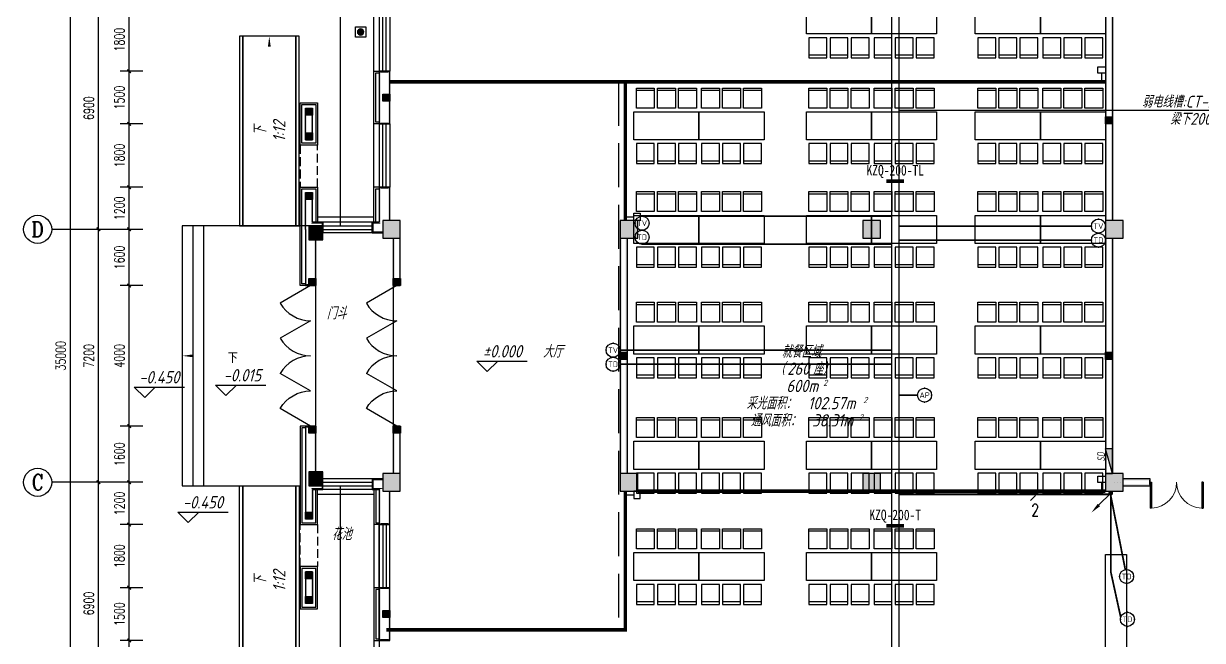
# Model space of a CAD drawing. Extents: x 1252172 to 1336272, y -987752 to -826269.
# Drawn here: x 1269115 to 1302634, y -897882 to -880325 of the extents above; entities that cross this region are included whole.
import ezdxf
from ezdxf.enums import TextEntityAlignment as Align

# ---------------------------------------------------------------- set-up
doc = ezdxf.new("R2010")
doc.units = 0
doc.header["$LTSCALE"] = 1000
doc.header["$PDSIZE"] = 50
doc.linetypes.add('__DASH', pattern=[0.35, 0.25, -0.1])
doc.linetypes.add('DASH', pattern=[0.35, 0.25, -0.1])
for name, color, linetype in [('0-标注', 3, 'Continuous'), ('0-风口', 4, 'Continuous'), ('1-建筑底图', 8, 'Continuous'), ('AXIS_TEXT', 7, 'Continuous'), ('CABLETRAY_DIM', 3, 'Continuous'), ('CABLETRAY_PDS', 4, 'Continuous'), ('DIM-通讯', 3, 'Continuous'), ('EQUIP-通讯', 3, 'Continuous'), ('fur', 253, 'Continuous'), ('gz', 6, 'Continuous'), ('LWIRE', 4, 'Continuous'), ('M-DIM_LEAD', 3, 'Continuous'), ('PUB_HATCH', 8, 'Continuous'), ('PUB_TEXT', 7, 'Continuous'), ('WIRE-通讯', 4, 'Continuous'), ('抗震支吊架', 2, 'Continuous'), ('防火分区', 255, 'Continuous')]:
    doc.layers.add(name, color=color, linetype=linetype)
doc.styles.add('-黑体_T3', font='', dxfattribs={"width": 0.8})
doc.styles.add('2SD', font='gbeitc.shx', dxfattribs={"width": 0.2, "bigfont": 'gbcbig.shx'})
doc.styles.add('_TCH_AXIS', font='COMPLEX', dxfattribs={"bigfont": 'GBCBIG'})
doc.styles.add('_TEL_ATTDEF', font='GBENOR', dxfattribs={"width": 0.8, "height": 3, "bigfont": 'GBCBIG'})
doc.styles.add('_TEL_DIM', font='SIMPLEX', dxfattribs={"width": 0.8, "height": 3.5, "bigfont": 'HZTXT'})
doc.styles.add('A_DIM_T3', font='SIMPLEX', dxfattribs={"width": 0.7, "bigfont": 'HZ'})
doc.styles.add('COMPLEX', font='COMPLEX')
doc.styles.add('kzcad', font='', dxfattribs={"width": 0.8})
doc.styles.get("Standard").update_dxf_attribs({"font": 'gbeitc.shx', "bigfont": 'gbcbig.shx'})
doc.styles.get('-黑体_T3').set_extended_font_data('SimHei')
doc.styles.get('kzcad').set_extended_font_data('SimSun')
doc.linetypes.add('JIEDI', pattern='A,1.25,-0.25,0.25,-0.25,0.625,["/",Standard,S=0.6,R=0,X=0,Y=-0.3],0.625,-0.25,0.25,-0.25', length=4)
doc.dimstyles.new('_TCH_ARCH&&100', dxfattribs={"dimtxt": 280, "dimasz": 100, "dimexe": 250, "dimexo": 300, "dimgap": 135, "dimtad": 1, "dimdec": 0, "dimzin": 0, "dimdsep": 46, "dimtxsty": 'A_DIM_T3', "dimblk": 'ARCHTICK', "dimcen": 0.09, "dimclrt": 7, "dimazin": 2, "dimtfac": 1, "dimtdec": 0, "dimtix": 1, "dimtmove": 2, "dimatfit": 3, "dimfxl": 150, "dimtolj": 1, "dimtzin": 0, "dimarcsym": 0})

# ---------------------------------------------------------------- blocks, each defined once
blk = doc.blocks.new('$equip$00003209')
at = {"const_width": 0.05}
blk.add_lwpolyline([(0, 0.5, -1), (0, -0.5, -1), (0, 0.5, 0.021884)], format="xyb", dxfattribs=at)
blk.add_circle((0, 0), 0.5)
for p in [(-0.5, 0), (0, 0.5), (0.5, 0), (0, -0.5)]:
    blk.add_point(p)
at = {"color": 7, "style": '_TEL_ATTDEF'}
blk.add_attdef('$TEXT$', text='', height=0.4, dxfattribs=at).set_placement((0, 0), align=Align.MIDDLE_CENTER)
at = {"color": 7, "style": '_TEL_DIM', "flags": 1}
for tag in ['A', 'REMARK']:
    blk.add_attdef(tag, text='', height=0.00002, dxfattribs=at).set_placement((0, 0), align=Align.MIDDLE_CENTER)
blk = doc.blocks.new('$equip$00003204')
at = {"const_width": 0.05}
blk.add_lwpolyline([(0, 0.5, -1), (0, -0.5, -1), (0, 0.5, 0.021884)], format="xyb", dxfattribs=at)
blk.add_circle((0, 0), 0.5)
for p in [(-0.5, 0), (0, 0.5), (0.5, 0), (0, -0.5)]:
    blk.add_point(p)
at = {"color": 7, "style": '_TEL_ATTDEF'}
blk.add_attdef('$TEXT$', text='', height=0.4, dxfattribs=at).set_placement((0, 0), align=Align.MIDDLE_CENTER)
at = {"color": 7, "style": '_TEL_DIM', "flags": 1}
for tag in ['A', 'REMARK']:
    blk.add_attdef(tag, text='', height=0.00002, dxfattribs=at).set_placement((0, 0), align=Align.MIDDLE_CENTER)
blk = doc.blocks.new('$equip$00003217')
at = {"const_width": 0.05}
blk.add_lwpolyline([(0, 0.5, -1), (0, -0.5, -1), (0, 0.5, 0.021884)], format="xyb", dxfattribs=at)
blk.add_circle((0, 0), 0.5)
for p in [(-0.5, 0), (0, 0.5), (0.5, 0), (0, -0.5)]:
    blk.add_point(p)
at = {"color": 7, "style": '_TEL_ATTDEF'}
blk.add_attdef('$TEXT$', text='', height=0.4, dxfattribs=at).set_placement((0, 0), align=Align.MIDDLE_CENTER)
at = {"color": 7, "style": '_TEL_DIM', "flags": 1}
for tag in ['A', 'REMARK']:
    blk.add_attdef(tag, text='', height=0.00002, dxfattribs=at).set_placement((0, 0), align=Align.MIDDLE_CENTER)
blk = doc.blocks.new('$TELECSYS$00000095')
blk.add_line((0.4, 0.4), (-0.4, -0.4))
at = {"width": 0.8}
blk.add_attdef('N', text='', height=1, dxfattribs=at).set_placement((-0.017, 1.056), align=Align.MIDDLE)
blk = doc.blocks.new('$TelecSys$00000152')
blk.add_blockref('$TELECSYS$00000095', (0, 0))
at = {"style": '_TEL_DIM', "width": 0.7}
blk.add_attdef('N', text='', height=0.875, dxfattribs=at).set_placement((-0.015, 0.924), align=Align.MIDDLE)
blk = doc.blocks.new('$TelecSys$00000080')
for p, q in [((-0.7, -0.7), (0, 0)), ((0.104, 0.104), (0.104, 0.104)), ((-0.104, -0.104), (-0.104, -0.104))]:
    blk.add_line(p, q)
at = {"const_width": 0.142}
blk.add_lwpolyline([(0.071, 0, 1), (-0.071, 0, 1)], format="xyb", close=True, dxfattribs=at)
blk.add_solid([(-0.63, -0.77), (-0.77, -0.63), (-1.15, -1.15)])
at = {"width": 0.8, "flags": 9}
blk.add_attdef('A', (0, 0), '', height=0.00002, rotation=180, dxfattribs=at)
blk = doc.blocks.new('A$C2CDD3BEF')
at = {"layer": '防火分区'}
h = blk.add_hatch(color=6, dxfattribs=at)
h.dxf.hatch_style = 1
edge = h.paths.add_edge_path()
edge.add_arc((460, 446), 282, 0, 360)
at = {"layer": '防火分区', "color": 6}
blk.add_lwpolyline([(0, 0), (900, 0), (900, 900), (0, 900)], close=True, dxfattribs=at)
blk.add_circle((460, 446), 282, dxfattribs=at)
blk = doc.blocks.new('A$C9fa93b1b')
at = {"layer": '0-标注'}
for points in [[(20235, -9356), (20235, -9176), (20450, -9176), (20450, -9356)], [(20235, -21006), (20235, -20826), (20450, -20826), (20450, -21006)], [(7040, -21464), (7220, -21464), (7220, -21249), (7040, -21249)]]:
    blk.add_lwpolyline(points, close=True, dxfattribs=at)
for points in [[(20343, -9571), (20343, -9357)], [(20343, -21221), (20343, -21007)], [(6825, -21356), (7039, -21356)]]:
    blk.add_lwpolyline(points, dxfattribs=at)
at = {"layer": '0-标注', "linetype": 'DASH', "const_width": 100}
for points in [[(100, -9600), (6800, -9600)], [(6800, -9600), (6800, -13550)], [(6800, -9600), (20450, -9600)], [(0, -25200), (6800, -25200), (6800, -21250)], [(20450, -21250), (7150, -21250)]]:
    blk.add_lwpolyline(points, dxfattribs=at)
at = {"layer": '0-风口'}
blk.add_lwpolyline([(7040, -13336), (7220, -13336), (7220, -13551), (7040, -13551)], close=True, dxfattribs=at)
blk.add_lwpolyline([(6825, -13444), (7039, -13444)], dxfattribs=at)
at = {"layer": 'M-DIM_LEAD', "const_width": 1.33}
for points in [[(20236, -9266, 1), (20235, -9265, 1)], [(706, -9642, 1), (707, -9643, 1)], [(18821, -9600, 1), (18820, -9600, 1)], [(6805, -13090, 1), (6805, -13089, 1)], [(7130, -13337, 1), (7129, -13336, 1)]]:
    blk.add_lwpolyline(points, format="xyb", close=True, dxfattribs=at)
blk = doc.blocks.new('20220110.20364567')
at = {"layer": 'gz', "ltscale": 0.5}
blk.add_lwpolyline([(4446445, 2233675), (4446645, 2233675), (4446645, 2233875), (4446445, 2233875)], close=True, dxfattribs=at)
blk.add_solid([(4446445, 2233875), (4446645, 2233875), (4446445, 2233675), (4446645, 2233675)], dxfattribs=at)
blk = doc.blocks.new('$TWTSYS$00000508')
for p, q in [((-0.5, 0.5), (-0.5, -0.5)), ((-0.5, -0.5), (0.5, 0.5)), ((0.5, 0.5), (-0.5, 0.5)), ((0.5, -0.5), (0.5, 0.5)), ((-0.5, -0.5), (0.5, -0.5))]:
    blk.add_line(p, q)
blk.add_solid([(0.5, -0.5), (0.5, 0.5), (-0.5, -0.5)])
at = {"layer": 'PUB_TEXT', "style": '2SD', "width": 0.2}
blk.add_text('SD', height=1.0579, dxfattribs=at).set_placement((-0.01, 0.584))
blk = doc.blocks.new('_ArchTick')
at = {"color": 0, "linetype": 'ByBlock', "const_width": 0.4}
blk.add_lwpolyline([(-0.5, -0.5), (0.5, 0.5)], dxfattribs=at)
blk = doc.blocks.new('*D64')
at = {"layer": '1-建筑底图', "color": 0, "lineweight": -2, "transparency": 16777216}
for p, q in [((1079508, -877714), (1077765, -877714)), ((1078015, -912714), (1078015, -877714)), ((1079508, -912714), (1077765, -912714))]:
    blk.add_line(p, q, dxfattribs=at)
at = {"layer": 'Defpoints', "color": 0}
for p in [(1078015, -877714), (1079808, -877714), (1079808, -912714)]:
    blk.add_point(p, dxfattribs=at)
at = {"layer": '1-建筑底图', "color": 0, "lineweight": -2, "transparency": 16777216, "xscale": 100, "yscale": 100, "zscale": 100}
for p, rotation in [((1078015, -877714), 90), ((1078015, -912714), 270)]:
    blk.add_blockref('_ArchTick', p, dxfattribs=dict(at, rotation=rotation))
at = {"layer": '1-建筑底图', "color": 7, "transparency": 16777216, "insert": (1077740, -895214), "char_height": 280, "attachment_point": 5, "rotation": 90, "style": 'A_DIM_T3'}
blk.add_mtext('\\A1;35000', dxfattribs=at)
blk = doc.blocks.new('*D67')
at = {"layer": '1-建筑底图', "color": 0, "lineweight": -2, "transparency": 16777216}
for p, q in [((1079508, -898814), (1078565, -898814)), ((1078815, -905714), (1078815, -898814)), ((1079508, -905714), (1078565, -905714))]:
    blk.add_line(p, q, dxfattribs=at)
at = {"layer": 'Defpoints', "color": 0}
for p in [(1078815, -898814), (1079808, -898814), (1079808, -905714)]:
    blk.add_point(p, dxfattribs=at)
at = {"layer": '1-建筑底图', "color": 0, "lineweight": -2, "transparency": 16777216, "xscale": 100, "yscale": 100, "zscale": 100}
for p, rotation in [((1078815, -898814), 90), ((1078815, -905714), 270)]:
    blk.add_blockref('_ArchTick', p, dxfattribs=dict(at, rotation=rotation))
at = {"layer": '1-建筑底图', "color": 7, "transparency": 16777216, "insert": (1078540, -902264), "char_height": 280, "attachment_point": 5, "rotation": 90, "style": 'A_DIM_T3'}
blk.add_mtext('\\A1;6900', dxfattribs=at)
blk = doc.blocks.new('*D68')
at = {"layer": '1-建筑底图', "color": 0, "lineweight": -2, "transparency": 16777216}
for p, q in [((1079508, -891614), (1078565, -891614)), ((1078815, -898814), (1078815, -891614)), ((1079508, -898814), (1078565, -898814))]:
    blk.add_line(p, q, dxfattribs=at)
at = {"layer": 'Defpoints', "color": 0}
for p in [(1078815, -891614), (1079808, -891614), (1079808, -898814)]:
    blk.add_point(p, dxfattribs=at)
at = {"layer": '1-建筑底图', "color": 0, "lineweight": -2, "transparency": 16777216, "xscale": 100, "yscale": 100, "zscale": 100}
for p, rotation in [((1078815, -891614), 90), ((1078815, -898814), 270)]:
    blk.add_blockref('_ArchTick', p, dxfattribs=dict(at, rotation=rotation))
at = {"layer": '1-建筑底图', "color": 7, "transparency": 16777216, "insert": (1078540, -895214), "char_height": 280, "attachment_point": 5, "rotation": 90, "style": 'A_DIM_T3'}
blk.add_mtext('\\A1;7200', dxfattribs=at)
blk = doc.blocks.new('*D69')
at = {"layer": '1-建筑底图', "color": 0, "lineweight": -2, "transparency": 16777216}
for p, q in [((1079508, -884714), (1078565, -884714)), ((1078815, -891614), (1078815, -884714)), ((1079508, -891614), (1078565, -891614))]:
    blk.add_line(p, q, dxfattribs=at)
at = {"layer": 'Defpoints', "color": 0}
for p in [(1078815, -884714), (1079808, -884714), (1079808, -891614)]:
    blk.add_point(p, dxfattribs=at)
at = {"layer": '1-建筑底图', "color": 0, "lineweight": -2, "transparency": 16777216, "xscale": 100, "yscale": 100, "zscale": 100}
for p, rotation in [((1078815, -884714), 90), ((1078815, -891614), 270)]:
    blk.add_blockref('_ArchTick', p, dxfattribs=dict(at, rotation=rotation))
at = {"layer": '1-建筑底图', "color": 7, "transparency": 16777216, "insert": (1078540, -888164), "char_height": 280, "attachment_point": 5, "rotation": 90, "style": 'A_DIM_T3'}
blk.add_mtext('\\A1;6900', dxfattribs=at)
blk = doc.blocks.new('*D153')
at = {"layer": '1-建筑底图', "color": 0, "lineweight": -2, "transparency": 16777216}
for p, q in [((1080079, -885314), (1079436, -885314)), ((1079686, -887114), (1079686, -885314)), ((1080079, -887114), (1079436, -887114))]:
    blk.add_line(p, q, dxfattribs=at)
at = {"layer": 'Defpoints', "color": 0}
for p in [(1079686, -885314), (1080379, -885314), (1080379, -887114)]:
    blk.add_point(p, dxfattribs=at)
at = {"layer": '1-建筑底图', "color": 0, "lineweight": -2, "transparency": 16777216, "xscale": 100, "yscale": 100, "zscale": 100}
for p, rotation in [((1079686, -885314), 90), ((1079686, -887114), 270)]:
    blk.add_blockref('_ArchTick', p, dxfattribs=dict(at, rotation=rotation))
at = {"layer": '1-建筑底图', "color": 7, "transparency": 16777216, "insert": (1079411, -886214), "char_height": 280, "attachment_point": 5, "rotation": 90, "style": 'A_DIM_T3'}
blk.add_mtext('\\A1;1800', dxfattribs=at)
blk = doc.blocks.new('*D154')
at = {"layer": '1-建筑底图', "color": 0, "lineweight": -2, "transparency": 16777216}
for p, q in [((1080079, -887114), (1079436, -887114)), ((1079686, -888614), (1079686, -887114)), ((1080079, -888614), (1079436, -888614))]:
    blk.add_line(p, q, dxfattribs=at)
at = {"layer": 'Defpoints', "color": 0}
for p in [(1079686, -887114), (1080379, -887114), (1080379, -888614)]:
    blk.add_point(p, dxfattribs=at)
at = {"layer": '1-建筑底图', "color": 0, "lineweight": -2, "transparency": 16777216, "xscale": 100, "yscale": 100, "zscale": 100}
for p, rotation in [((1079686, -887114), 90), ((1079686, -888614), 270)]:
    blk.add_blockref('_ArchTick', p, dxfattribs=dict(at, rotation=rotation))
at = {"layer": '1-建筑底图', "color": 7, "transparency": 16777216, "insert": (1079411, -887864), "char_height": 280, "attachment_point": 5, "rotation": 90, "style": 'A_DIM_T3'}
blk.add_mtext('\\A1;1500', dxfattribs=at)
blk = doc.blocks.new('*D155')
at = {"layer": '1-建筑底图', "color": 0, "lineweight": -2, "transparency": 16777216}
for p, q in [((1080079, -888614), (1079436, -888614)), ((1079686, -890414), (1079686, -888614)), ((1080079, -890414), (1079436, -890414))]:
    blk.add_line(p, q, dxfattribs=at)
at = {"layer": 'Defpoints', "color": 0}
for p in [(1079686, -888614), (1080379, -888614), (1080379, -890414)]:
    blk.add_point(p, dxfattribs=at)
at = {"layer": '1-建筑底图', "color": 0, "lineweight": -2, "transparency": 16777216, "xscale": 100, "yscale": 100, "zscale": 100}
for p, rotation in [((1079686, -888614), 90), ((1079686, -890414), 270)]:
    blk.add_blockref('_ArchTick', p, dxfattribs=dict(at, rotation=rotation))
at = {"layer": '1-建筑底图', "color": 7, "transparency": 16777216, "insert": (1079411, -889514), "char_height": 280, "attachment_point": 5, "rotation": 90, "style": 'A_DIM_T3'}
blk.add_mtext('\\A1;1800', dxfattribs=at)
blk = doc.blocks.new('*D156')
at = {"layer": '1-建筑底图', "color": 0, "lineweight": -2, "transparency": 16777216}
for p, q in [((1080079, -890414), (1079436, -890414)), ((1079686, -891614), (1079686, -890414)), ((1080079, -891614), (1079436, -891614))]:
    blk.add_line(p, q, dxfattribs=at)
at = {"layer": 'Defpoints', "color": 0}
for p in [(1079686, -890414), (1080379, -890414), (1080379, -891614)]:
    blk.add_point(p, dxfattribs=at)
at = {"layer": '1-建筑底图', "color": 0, "lineweight": -2, "transparency": 16777216, "xscale": 100, "yscale": 100, "zscale": 100}
for p, rotation in [((1079686, -890414), 90), ((1079686, -891614), 270)]:
    blk.add_blockref('_ArchTick', p, dxfattribs=dict(at, rotation=rotation))
at = {"layer": '1-建筑底图', "color": 7, "transparency": 16777216, "insert": (1079411, -891014), "char_height": 280, "attachment_point": 5, "rotation": 90, "style": 'A_DIM_T3'}
blk.add_mtext('\\A1;1200', dxfattribs=at)
blk = doc.blocks.new('*D157')
at = {"layer": '1-建筑底图', "color": 0, "lineweight": -2, "transparency": 16777216}
for p, q in [((1080079, -891614), (1079436, -891614)), ((1079686, -893214), (1079686, -891614)), ((1080079, -893214), (1079436, -893214))]:
    blk.add_line(p, q, dxfattribs=at)
at = {"layer": 'Defpoints', "color": 0}
for p in [(1079686, -891614), (1080379, -891614), (1080379, -893214)]:
    blk.add_point(p, dxfattribs=at)
at = {"layer": '1-建筑底图', "color": 0, "lineweight": -2, "transparency": 16777216, "xscale": 100, "yscale": 100, "zscale": 100}
for p, rotation in [((1079686, -891614), 90), ((1079686, -893214), 270)]:
    blk.add_blockref('_ArchTick', p, dxfattribs=dict(at, rotation=rotation))
at = {"layer": '1-建筑底图', "color": 7, "transparency": 16777216, "insert": (1079411, -892414), "char_height": 280, "attachment_point": 5, "rotation": 90, "style": 'A_DIM_T3'}
blk.add_mtext('\\A1;1600', dxfattribs=at)
blk = doc.blocks.new('*D158')
at = {"layer": '1-建筑底图', "color": 0, "lineweight": -2, "transparency": 16777216}
for p, q in [((1080079, -893214), (1079436, -893214)), ((1079686, -897214), (1079686, -893214)), ((1080079, -897214), (1079436, -897214))]:
    blk.add_line(p, q, dxfattribs=at)
at = {"layer": 'Defpoints', "color": 0}
for p in [(1079686, -893214), (1080379, -893214), (1080379, -897214)]:
    blk.add_point(p, dxfattribs=at)
at = {"layer": '1-建筑底图', "color": 0, "lineweight": -2, "transparency": 16777216, "xscale": 100, "yscale": 100, "zscale": 100}
for p, rotation in [((1079686, -893214), 90), ((1079686, -897214), 270)]:
    blk.add_blockref('_ArchTick', p, dxfattribs=dict(at, rotation=rotation))
at = {"layer": '1-建筑底图', "color": 7, "transparency": 16777216, "insert": (1079411, -895214), "char_height": 280, "attachment_point": 5, "rotation": 90, "style": 'A_DIM_T3'}
blk.add_mtext('\\A1;4000', dxfattribs=at)
blk = doc.blocks.new('*D159')
at = {"layer": '1-建筑底图', "color": 0, "lineweight": -2, "transparency": 16777216}
for p, q in [((1080079, -897214), (1079436, -897214)), ((1079686, -898814), (1079686, -897214)), ((1080079, -898814), (1079436, -898814))]:
    blk.add_line(p, q, dxfattribs=at)
at = {"layer": 'Defpoints', "color": 0}
for p in [(1079686, -897214), (1080379, -897214), (1080379, -898814)]:
    blk.add_point(p, dxfattribs=at)
at = {"layer": '1-建筑底图', "color": 0, "lineweight": -2, "transparency": 16777216, "xscale": 100, "yscale": 100, "zscale": 100}
for p, rotation in [((1079686, -897214), 90), ((1079686, -898814), 270)]:
    blk.add_blockref('_ArchTick', p, dxfattribs=dict(at, rotation=rotation))
at = {"layer": '1-建筑底图', "color": 7, "transparency": 16777216, "insert": (1079411, -898014), "char_height": 280, "attachment_point": 5, "rotation": 90, "style": 'A_DIM_T3'}
blk.add_mtext('\\A1;1600', dxfattribs=at)
blk = doc.blocks.new('*D160')
at = {"layer": '1-建筑底图', "color": 0, "lineweight": -2, "transparency": 16777216}
for p, q in [((1080079, -898814), (1079436, -898814)), ((1079686, -900014), (1079686, -898814)), ((1080079, -900014), (1079436, -900014))]:
    blk.add_line(p, q, dxfattribs=at)
at = {"layer": 'Defpoints', "color": 0}
for p in [(1079686, -898814), (1080379, -898814), (1080379, -900014)]:
    blk.add_point(p, dxfattribs=at)
at = {"layer": '1-建筑底图', "color": 0, "lineweight": -2, "transparency": 16777216, "xscale": 100, "yscale": 100, "zscale": 100}
for p, rotation in [((1079686, -898814), 90), ((1079686, -900014), 270)]:
    blk.add_blockref('_ArchTick', p, dxfattribs=dict(at, rotation=rotation))
at = {"layer": '1-建筑底图', "color": 7, "transparency": 16777216, "insert": (1079411, -899414), "char_height": 280, "attachment_point": 5, "rotation": 90, "style": 'A_DIM_T3'}
blk.add_mtext('\\A1;1200', dxfattribs=at)
blk = doc.blocks.new('*D161')
at = {"layer": '1-建筑底图', "color": 0, "lineweight": -2, "transparency": 16777216}
for p, q in [((1080079, -900014), (1079436, -900014)), ((1079686, -901814), (1079686, -900014)), ((1080079, -901814), (1079436, -901814))]:
    blk.add_line(p, q, dxfattribs=at)
at = {"layer": 'Defpoints', "color": 0}
for p in [(1079686, -900014), (1080379, -900014), (1080379, -901814)]:
    blk.add_point(p, dxfattribs=at)
at = {"layer": '1-建筑底图', "color": 0, "lineweight": -2, "transparency": 16777216, "xscale": 100, "yscale": 100, "zscale": 100}
for p, rotation in [((1079686, -900014), 90), ((1079686, -901814), 270)]:
    blk.add_blockref('_ArchTick', p, dxfattribs=dict(at, rotation=rotation))
at = {"layer": '1-建筑底图', "color": 7, "transparency": 16777216, "insert": (1079411, -900914), "char_height": 280, "attachment_point": 5, "rotation": 90, "style": 'A_DIM_T3'}
blk.add_mtext('\\A1;1800', dxfattribs=at)
blk = doc.blocks.new('*D162')
at = {"layer": '1-建筑底图', "color": 0, "lineweight": -2, "transparency": 16777216}
for p, q in [((1080079, -901814), (1079436, -901814)), ((1079686, -903314), (1079686, -901814)), ((1080079, -903314), (1079436, -903314))]:
    blk.add_line(p, q, dxfattribs=at)
at = {"layer": 'Defpoints', "color": 0}
for p in [(1079686, -901814), (1080379, -901814), (1080379, -903314)]:
    blk.add_point(p, dxfattribs=at)
at = {"layer": '1-建筑底图', "color": 0, "lineweight": -2, "transparency": 16777216, "xscale": 100, "yscale": 100, "zscale": 100}
for p, rotation in [((1079686, -901814), 90), ((1079686, -903314), 270)]:
    blk.add_blockref('_ArchTick', p, dxfattribs=dict(at, rotation=rotation))
at = {"layer": '1-建筑底图', "color": 7, "transparency": 16777216, "insert": (1079411, -902564), "char_height": 280, "attachment_point": 5, "rotation": 90, "style": 'A_DIM_T3'}
blk.add_mtext('\\A1;1500', dxfattribs=at)
blk = doc.blocks.new('*D163')
at = {"layer": '1-建筑底图', "color": 0, "lineweight": -2, "transparency": 16777216}
for p, q in [((1080079, -903314), (1079436, -903314)), ((1079686, -905114), (1079686, -903314)), ((1080079, -905114), (1079436, -905114))]:
    blk.add_line(p, q, dxfattribs=at)
at = {"layer": 'Defpoints', "color": 0}
for p in [(1079686, -903314), (1080379, -903314), (1080379, -905114)]:
    blk.add_point(p, dxfattribs=at)
at = {"layer": '1-建筑底图', "color": 0, "lineweight": -2, "transparency": 16777216, "xscale": 100, "yscale": 100, "zscale": 100}
for p, rotation in [((1079686, -903314), 90), ((1079686, -905114), 270)]:
    blk.add_blockref('_ArchTick', p, dxfattribs=dict(at, rotation=rotation))
at = {"layer": '1-建筑底图', "color": 7, "transparency": 16777216, "insert": (1079411, -904214), "char_height": 280, "attachment_point": 5, "rotation": 90, "style": 'A_DIM_T3'}
blk.add_mtext('\\A1;1800', dxfattribs=at)
blk = doc.blocks.new('$DorLib2D$00000002')
for p, q in [((-0.5, 0), (-0.5, 0.4875)), ((-0.475, 0.4875), (-0.5, 0.4875)), ((-0.475, 0), (-0.475, 0.4875)), ((0.475, 0), (0.475, 0.4875)), ((0.475, 0.4875), (0.5, 0.4875)), ((0.5, 0), (0.5, 0.4875)), ((-0.5, 0), (-0.475, 0)), ((0.5, 0), (0.475, 0))]:
    blk.add_line(p, q)
at = {"lineweight": 13}
for centre, start, end in [((-0.4875, 0), 0, 88.53072), ((0.4875, 0), 91.46928, 180)]:
    blk.add_arc(centre, 0.4875, start, end, dxfattribs=at)
blk = doc.blocks.new('$DorLib2D$00000228')
at = {"color": 0}
blk.add_line((0.5, 0), (0, 0.866), dxfattribs=at)
blk.add_arc((0.5, 0), 1, 120, 180, dxfattribs=at)
blk = doc.blocks.new('$DorLib2D$00000231')
at = {"color": 0}
for p, q in [((-0.5, 0), (-0.25, 0.433)), ((0.5, 0), (0.25, 0.433))]:
    blk.add_line(p, q, dxfattribs=at)
for centre, start, end in [((-0.5, 0), 0, 60), ((0.5, 0), 120, 180)]:
    blk.add_arc(centre, 0.5, start, end, dxfattribs=at)
blk = doc.blocks.new('$WINLIB2D$00000001')
at = {"color": 0}
for points in [[(-0.5, 0.5), (-0.5, -0.5)], [(-0.5, 0.5), (0.5, 0.5)], [(0.5, -0.5), (0.5, 0.5)], [(0.5, 0.167), (-0.5, 0.167)], [(0.5, -0.167), (-0.5, -0.167)], [(-0.5, -0.5), (0.5, -0.5)]]:
    blk.add_lwpolyline(points, dxfattribs=at)
blk = doc.blocks.new('_AXISO')
blk.add_circle((0, 0), 0.5)
at = {"layer": 'AXIS_TEXT', "style": 'COMPLEX', "width": 1.041667}
blk.add_attdef('A', text='', height=0.56, dxfattribs=at).set_placement((-0.25, -0.28), (0.25, -0.28), align=Align.FIT)
blk = doc.blocks.new('$plan$00002719')
at = {"layer": 'fur'}
for p, q in [((-853, 1004), (-343, 1004)), ((-254, 1004), (256, 1004)), ((345, 1004), (856, 1004)), ((-853, -1004), (-343, -1004)), ((-254, -1004), (256, -1004)), ((345, -1004), (856, -1004))]:
    blk.add_line(p, q, dxfattribs=at)
for points in [[(-853, 1076), (-853, 507), (-343, 507), (-343, 1076), (-853, 1076)], [(-254, 1076), (-254, 507), (256, 507), (256, 1076), (-254, 1076)], [(345, 1076), (345, 507), (856, 507), (856, 1076), (345, 1076)], [(-925, -400), (-925, 400), (925, 400), (925, -400), (-925, -400)], [(-853, -1076), (-853, -507), (-343, -507), (-343, -1076), (-853, -1076)], [(-254, -1076), (-254, -507), (256, -507), (256, -1076), (-254, -1076)], [(345, -1076), (345, -507), (856, -507), (856, -1076), (345, -1076)]]:
    blk.add_lwpolyline(points, close=True, dxfattribs=at)
blk = doc.blocks.new('1-建筑底图')
at = {"layer": '1-建筑底图'}
for points in [[(20050, 20850), (20090, 20850), (20090, 27250), (20050, 27250)], [(20210, 20850), (20250, 20850), (20250, 27250), (20210, 27250)], [(-600, 25100), (-600, 23600), (-560, 23640), (-560, 25060)], [(-300, 25100), (-600, 25100), (-560, 25060), (-340, 25060)], [(-300, 23600), (-300, 25100), (-340, 25060), (-340, 23640)], [(-2700.5, 23150), (-2700.5, 24050), (-2660.5, 24050), (-2660.5, 23150)], [(-2700.5, 24050), (-2500.5, 24050), (-2500.5, 24010), (-2700.5, 24010)], [(-2500.5, 23150), (-2500.5, 24050), (-2540.5, 24050), (-2540.5, 23150)], [(-600, 23600), (-300, 23600), (-340, 23640), (-560, 23640)], [(-2700.5, 23150), (-2500.5, 23150), (-2500.5, 23190), (-2700.5, 23190)], [(-300, 21800), (-600, 21800), (-560, 21760), (-340, 21760)], [(-600, 21800), (-600, 20800), (-560, 20760), (-560, 21760)], [(-340, 20850), (-300, 20850), (-300, 21800), (-340, 21760)], [(-2700.5, 20600), (-2660.5, 20600), (-2660.5, 21650), (-2700.5, 21650)], [(-2700.5, 21650), (-2700.5, 21610), (-2500.5, 21610), (-2500.5, 21650)], [(-2500.5, 20800), (-2500.5, 21650), (-2540.5, 21650), (-2540.5, 20760)], [(-2199.5, 20800), (-2500.5, 20800), (-2540.5, 20760), (-2239.5, 20760)], [(-2239.5, 20700), (-2199.5, 20700), (-2199.5, 20800), (-2239.5, 20760)], [(-600, 20800), (-799.5, 20800), (-759.5, 20760), (-560, 20760)], [(-799.5, 20800), (-799.5, 20500), (-759.5, 20540), (-759.5, 20760)], [(0, 20850), (-500, 20850), (-460, 20810), (-40, 20810)], [(-500, 20850), (-500, 20350), (-460, 20390), (-460, 20810)], [(0, 20350), (0, 20850), (-40, 20810), (-40, 20390)], [(6750, 20850), (6250, 20850), (6290, 20810), (6710, 20810)], [(6250, 20850), (6250, 20350), (6290, 20390), (6290, 20810)], [(6750, 20350), (6750, 20850), (6710, 20810), (6710, 20390)], [(13650, 20850), (13150, 20850), (13190, 20810), (13610, 20810)], [(13150, 20850), (13150, 20350), (13190, 20390), (13190, 20810)], [(13650, 20350), (13650, 20850), (13610, 20810), (13610, 20390)], [(20550, 20850), (20050, 20850), (20090, 20810), (20510, 20810)], [(20050, 20850), (20050, 20350), (20090, 20390), (20090, 20810)], [(20550, 20350), (20550, 20850), (20510, 20810), (20510, 20390)], [(-2700.5, 20600), (-2700.5, 19000), (-2660.5, 19040), (-2660.5, 20600)], [(-2199.5, 20700), (-2600.5, 20700), (-2560.5, 20660), (-2239.5, 20660)], [(-2600.5, 20700), (-2600.5, 20300), (-2560.5, 20340), (-2560.5, 20660)], [(-2199.5, 20300), (-2199.5, 20700), (-2239.5, 20660), (-2239.5, 20340)], [(-500, 20500), (-500, 20540), (-759.5, 20540), (-799.5, 20500)], [(-2600.5, 20300), (-2199.5, 20300), (-2239.5, 20340), (-2560.5, 20340)], [(-2400.5, 20300), (-2440.5, 20300), (-2440.5, 19040), (-2400.5, 19000)], [(-500, 20350), (0, 20350), (-40, 20390), (-460, 20390)], [(-160, 20350), (-200, 20350), (-200, 19000), (-160, 19040)], [(0, 20350), (-40, 20350), (-40, 19040), (0, 19000)], [(6250, 20350), (6750, 20350), (6710, 20390), (6290, 20390)], [(6250, 13650), (6290, 13650), (6290, 20350), (6250, 20350)], [(6410, 13650), (6450, 13650), (6450, 20350), (6410, 20350)], [(13150, 20350), (13650, 20350), (13610, 20390), (13190, 20390)], [(20050, 20350), (20550, 20350), (20510, 20390), (20090, 20390)], [(20050, 13650), (20090, 13650), (20090, 20350), (20050, 20350)], [(20210, 13650), (20250, 13650), (20250, 20350), (20210, 20350)], [(-2700.5, 19000), (-2400.5, 19000), (-2440.5, 19040), (-2660.5, 19040)], [(-200, 19000), (0, 19000), (-40, 19040), (-160, 19040)], [(-2400.5, 15000), (-2700.5, 15000), (-2660.5, 14960), (-2440.5, 14960)], [(-2700.5, 15000), (-2700.5, 13400), (-2660.5, 13400), (-2660.5, 14960)], [(-2440.5, 13700), (-2400.5, 13700), (-2400.5, 15000), (-2440.5, 14960)], [(0, 15000), (-200, 15000), (-160, 14960), (-40, 14960)], [(-200, 13650), (-160, 13650), (-160, 14960), (-200, 15000)], [(-40, 13650), (0, 13650), (0, 15000), (-40, 14960)], [(-2199.5, 13700), (-2600.5, 13700), (-2560.5, 13660), (-2239.5, 13660)], [(-2600.5, 13700), (-2600.5, 13300), (-2560.5, 13340), (-2560.5, 13660)], [(-2199.5, 13300), (-2199.5, 13700), (-2239.5, 13660), (-2239.5, 13340)], [(-500, 13460), (-500, 13500), (-799.5, 13500), (-759.5, 13460)], [(-799.5, 13500), (-799.5, 13200), (-759.5, 13240), (-759.5, 13460)], [(0, 13650), (-500, 13650), (-460, 13610), (-40, 13610)], [(-500, 13650), (-500, 13150), (-460, 13190), (-460, 13610)], [(0, 13150), (0, 13650), (-40, 13610), (-40, 13190)], [(6750, 13650), (6250, 13650), (6290, 13610), (6710, 13610)], [(6250, 13650), (6250, 13150), (6290, 13190), (6290, 13610)], [(6750, 13150), (6750, 13650), (6710, 13610), (6710, 13190)], [(13650, 13650), (13150, 13650), (13190, 13610), (13610, 13610)], [(13150, 13650), (13150, 13150), (13190, 13190), (13190, 13610)], [(13650, 13150), (13650, 13650), (13610, 13610), (13610, 13190)], [(20550, 13650), (20050, 13650), (20090, 13610), (20510, 13610)], [(20050, 13650), (20050, 13150), (20090, 13190), (20090, 13610)], [(20550, 13150), (20550, 13650), (20510, 13610), (20510, 13190)], [(20550, 13500), (20550, 13460), (21284.6, 13460), (21324.6, 13500)], [(21324.6, 13300), (21324.6, 13500), (21284.6, 13460), (21284.6, 13340)], [(-2700.5, 13400), (-2700.5, 12350), (-2660.5, 12350), (-2660.5, 13400)], [(-2600.5, 13300), (-2199.5, 13300), (-2239.5, 13340), (-2560.5, 13340)], [(-2500.5, 13200), (-2199.5, 13200), (-2239.5, 13240), (-2540.5, 13240)], [(-2500.5, 13200), (-2540.5, 13240), (-2540.5, 12350), (-2500.5, 12350)], [(-2199.5, 13300), (-2239.5, 13300), (-2239.5, 13240), (-2199.5, 13200)], [(-500, 13220), (-500, 13240), (-759.5, 13240), (-799.5, 13200), (-600, 13200)], [(-600, 13200), (-600, 12200), (-560, 12240), (-560, 13225)], [(-500, 13150), (0, 13150), (-40, 13190), (-460, 13190)], [(-300, 13150), (-340, 13150), (-340, 12240), (-300, 12200)], [(6250, 13150), (6750, 13150), (6710, 13190), (6290, 13190)], [(13150, 13150), (13650, 13150), (13610, 13190), (13190, 13190)], [(20050, 13150), (20550, 13150), (20510, 13190), (20090, 13190)], [(20550, 13340), (20550, 13300), (21324.6, 13300), (21284.6, 13340)], [(-2500.5, 12350), (-2500.5, 12390), (-2700.5, 12390), (-2700.5, 12350)], [(-600, 12200), (-300, 12200), (-340, 12240), (-560, 12240)], [(-2700.5, 10850), (-2700.5, 9950), (-2660.5, 9950), (-2660.5, 10850)], [(-2500.5, 10850), (-2700.5, 10850), (-2700.5, 10810), (-2500.5, 10810)], [(-2500.5, 10850), (-2500.5, 9950), (-2540.5, 9950), (-2540.5, 10850)], [(-600, 10400), (-600, 8900), (-560, 8940), (-560, 10360)], [(-300, 10400), (-600, 10400), (-560, 10360), (-340, 10360)], [(-300, 8900), (-300, 10400), (-340, 10360), (-340, 8940)], [(-2500.5, 9950), (-2700.5, 9950), (-2700.5, 9990), (-2500.5, 9990)], [(-600, 8900), (-300, 8900), (-340, 8940), (-560, 8940)]]:
    blk.add_hatch(color=256, dxfattribs=at).paths.add_polyline_path(points)
for p, q in [((20050, 27250), (20050, 20850)), ((20250, 27250), (20250, 20850)), ((-600, 25100), (-600, 23600)), ((-300, 25100), (-600, 25100)), ((-300, 23600), (-300, 25100)), ((-2700.5, 23150), (-2700.5, 24050)), ((-2700.5, 24050), (-2500.5, 24050)), ((-2500.5, 23150), (-2500.5, 24050)), ((-600, 23600), (-300, 23600)), ((-2700.5, 23150), (-2500.5, 23150)), ((-300, 21800), (-600, 21800)), ((-600, 21800), (-600, 20800)), ((-300, 20850), (-300, 21800)), ((-2700.5, 20600), (-2700.5, 21650)), ((-2700.5, 21650), (-2500.5, 21650)), ((-2500.5, 20800), (-2500.5, 21650)), ((-700, 20800), (-700, 21750)), ((-700, 21750), (-600, 21750)), ((-2199.5, 20800), (-2500.5, 20800)), ((-750, 20950), (-2350.5, 20950)), ((-2199.5, 20700), (-2199.5, 20800)), ((-600, 20800), (-799.5, 20800)), ((-799.5, 20800), (-799.5, 20500)), ((0, 20850), (-500, 20850)), ((-500, 20850), (-500, 20350)), ((0, 20350), (0, 20850)), ((6750, 20850), (6250, 20850)), ((6250, 20850), (6250, 20350)), ((6750, 20350), (6750, 20850)), ((13650, 20850), (13150, 20850)), ((13150, 20850), (13150, 20350)), ((13650, 20350), (13650, 20850)), ((20550, 20850), (20050, 20850)), ((20050, 20850), (20050, 20350)), ((20550, 20350), (20550, 20850)), ((-7589.5, 20600), (-9912.5, 20600)), ((-2600, 20700), (-5600, 20700)), ((-5600, 20700), (-5600, 13300)), ((-2700.5, 20600), (-2700.5, 19000)), ((-2199.5, 20700), (-2600.5, 20700)), ((-2600.5, 20700), (-2600.5, 20300)), ((-2199.5, 20300), (-2199.5, 20700)), ((-799.5, 20500), (-500, 20500)), ((-2600.5, 20300), (-2199.5, 20300)), ((-2400.5, 19000), (-2400.5, 20300)), ((-500, 20350), (0, 20350)), ((-200, 20350), (-200, 19000)), ((0, 19000), (0, 20350)), ((6250, 20350), (6750, 20350)), ((6250, 20350), (6250, 13650)), ((6450, 20350), (6450, 13650)), ((13150, 20350), (13650, 20350)), ((20050, 20350), (20050, 13650)), ((20050, 20350), (20550, 20350)), ((20250, 20350), (20250, 13650)), ((-2700.5, 19000), (-2400.5, 19000)), ((-2400.5, 18000), (-2400.5, 19000)), ((-200, 19000), (-200, 18000)), ((-200, 19000), (0, 19000)), ((-2400.5, 16000), (-2400.5, 18000)), ((-200, 18000), (-200, 16000)), ((2471.6, 16550), (2171.6, 16850)), ((2171.6, 16850), (3605.5, 16850)), ((2471.6, 16550), (2771.6, 16850)), ((-7268.2, 15810.7), (-7568.2, 16110.7)), ((-7568.2, 16110.7), (-6134.3, 16110.7)), ((-7268.2, 15810.7), (-6968.2, 16110.7)), ((-4958.8, 15867.8), (-5258.8, 16167.8)), ((-5258.8, 16167.8), (-3824.9, 16167.8)), ((-4958.8, 15867.8), (-4658.8, 16167.8)), ((-2400.5, 15000), (-2400.5, 16000)), ((-200, 16000), (-200, 15000)), ((-2400.5, 15000), (-2700.5, 15000)), ((-2700.5, 15000), (-2700.5, 13400)), ((-2400.5, 13700), (-2400.5, 15000)), ((0, 15000), (-200, 15000)), ((-200, 15000), (-200, 13650)), ((0, 13650), (0, 15000)), ((-2199.5, 13700), (-2600.5, 13700)), ((-2600.5, 13700), (-2600.5, 13300)), ((-2199.5, 13300), (-2199.5, 13700)), ((-500, 13500), (-799.5, 13500)), ((-799.5, 13500), (-799.5, 13200)), ((0, 13650), (-500, 13650)), ((-500, 13650), (-500, 13150)), ((0, 13150), (0, 13650)), ((6750, 13650), (6250, 13650)), ((6250, 13650), (6250, 13150)), ((6750, 13150), (6750, 13650)), ((13650, 13650), (13150, 13650)), ((13150, 13650), (13150, 13150)), ((13650, 13150), (13650, 13650)), ((20550, 13650), (20050, 13650)), ((20050, 13650), (20050, 13150)), ((20550, 13150), (20550, 13650)), ((21324.6, 13500), (20550, 13500)), ((21324.6, 13300), (21324.6, 13500)), ((-7589.5, 13400), (-9912.5, 13400)), ((-5600, 13300), (-2850.5, 13300)), ((-2700.5, 13400), (-2700.5, 12350)), ((-2600.5, 13300), (-2199.5, 13300)), ((-2500.5, 13200), (-2199.5, 13200)), ((-2500.5, 13200), (-2500.5, 12350)), ((-2199.5, 13200), (-2199.5, 13300)), ((-799.5, 13200), (-600, 13200)), ((-700, 13200), (-700, 12250)), ((-600, 13200), (-600, 12200)), ((-500, 13150), (0, 13150)), ((-300, 12200), (-300, 13150)), ((6250, 13150), (6750, 13150)), ((13150, 13150), (13650, 13150)), ((20050, 13150), (20550, 13150)), ((20300, 13400), (20300, 13400)), ((20387.5, 13400), (20387.5, 13400)), ((20475, 13400), (20475, 13400)), ((20550, 13300), (21324.6, 13300)), ((-750, 13050), (-2350.5, 13050)), ((-6027.6, 12252.9), (-6327.6, 12552.9)), ((-6327.6, 12552.9), (-4893.6, 12552.9)), ((-6027.6, 12252.9), (-5727.6, 12552.9)), ((-2500.5, 12350), (-2700.5, 12350)), ((-700, 12250), (-600, 12250)), ((-600, 12200), (-300, 12200)), ((-2700.5, 10850), (-2700.5, 9950)), ((-2500.5, 10850), (-2700.5, 10850)), ((-2500.5, 10850), (-2500.5, 9950)), ((-600, 10400), (-600, 8900)), ((-300, 10400), (-600, 10400)), ((-300, 8900), (-300, 10400)), ((-2500.5, 9950), (-2700.5, 9950)), ((-600, 8900), (-300, 8900))]:
    blk.add_line(p, q, dxfattribs=at)
for points in [[(-1700, 20700), (-1700, 20700), (-1700, 20700), (-1700, 20700), (-1700, 35700), (13800, 35700)], [(-750, 20800), (-750, 34750), (600, 34750), (600, 34600)], [(-600, 23600), (-750, 23600)], [(-2700.5, 19000), (-2850.5, 19000), (-2850.5, 21800), (-2350.5, 21800), (-2350.5, 20800)], [(-600, 21800), (-750, 21800)], [(-2700.5, 19050), (-2800.5, 19050), (-2800.5, 21750), (-2400.5, 21750), (-2400.5, 20800)], [(-5900, 20700), (-6200, 20700), (-6200, 13300), (-5900, 13300)], [(-5600, 20700), (-5900, 20700), (-5900, 13300), (-5600, 13300)], [(-2700.5, 15000), (-2850.5, 15000), (-2850.5, 12200), (-2350.5, 12200), (-2350.5, 13200)], [(-2700.5, 14950), (-2800.5, 14950), (-2800.5, 12250), (-2400.5, 12250), (-2400.5, 13200)], [(13800, -1700), (-1700, -1700), (-1700, 13300)], [(-750, 13200), (-750, -750), (600, -750), (600, -600)], [(-600, 13025), (-600, -600), (2350.6, -600)], [(-600, 12200), (-750, 12200)], [(-600, 10400), (-750, 10400)]]:
    blk.add_lwpolyline(points, dxfattribs=at)
for points in [[(-4475, 26100), (-4575, 26100), (-4575, 20700), (-4475, 20700)], [(-2975, 20700), (-2975, 26100), (-4475, 26100), (-4475, 20700)], [(-2875, 26100), (-2975, 26100), (-2975, 20700), (-2875, 20700)], [(-600, 23600), (-750, 23600), (-750, 25100), (-600, 25100)], [(-600, 23650), (-700, 23650), (-700, 25050), (-600, 25050)], [(-2350.5, 23000), (-2850.5, 23000), (-2850.5, 24200), (-2350.5, 24200)], [(-2400.5, 23050), (-2800.5, 23050), (-2800.5, 24150), (-2400.5, 24150)], [(-4475, 7900), (-4575, 7900), (-4575, 13300), (-4475, 13300)], [(-2975, 13300), (-2975, 7900), (-4475, 7900), (-4475, 13300)], [(-2875, 7900), (-2975, 7900), (-2975, 13300), (-2875, 13300)], [(20050, 11350), (20650, 11350), (20650, 7150), (20050, 7150)], [(-2350.5, 11000), (-2850.5, 11000), (-2850.5, 9800), (-2350.5, 9800)], [(-2400.5, 10950), (-2800.5, 10950), (-2800.5, 9850), (-2400.5, 9850)], [(-600, 10400), (-750, 10400), (-750, 8900), (-600, 8900)], [(-600, 10350), (-700, 10350), (-700, 8950), (-600, 8950)]]:
    blk.add_lwpolyline(points, close=True, dxfattribs=at)
for points in [[(-3725, 20700, 0, 0, 0), (-3725, 26100, 0, 80, 0), (-3725, 25800, 0, 0, 0)], [(-5013.9, 17000, 0, 0, 0), (-6200, 17000, 0, 80, 0), (-5900, 17000, 0, 0, 0)], [(-3725, 13300, 0, 0, 0), (-3725, 7900, 0, 80, 0), (-3725, 8200, 0, 0, 0)]]:
    blk.add_lwpolyline(points, format="xyseb", dxfattribs=at)
at = {"layer": '1-建筑底图', "linetype": 'DASH', "ltscale": 5}
blk.add_lwpolyline([(-300, 24800), (6200, 24800), (6200, 9200), (-300, 9200)], dxfattribs=at)
at = {"layer": '1-建筑底图', "linetype": '__DASH'}
for points in [[(-2850.5, 23000), (-2850.5, 21800)], [(-2350.5, 21800), (-2350.5, 23000)], [(-2850.5, 11000), (-2850.5, 12200)], [(-2350.5, 12200), (-2350.5, 11000)]]:
    blk.add_lwpolyline(points, dxfattribs=at)
at = {"layer": '1-建筑底图', "rotation": 180}
for p in [(12475, 26561.1), (14325, 26561.1), (17275, 26561.1), (19125, 26561.1), (7567.3, 23545.6), (9417.3, 23545.6), (12475, 23545.6), (14325, 23545.6), (17275, 23545.6), (19125, 23545.6), (7567.3, 20596.7), (9417.3, 20596.7), (12475, 20596.7), (14325, 20596.7), (17275, 20596.7), (19125, 20596.7), (7567.3, 17449.6), (9417.3, 17449.6), (12475, 17449.6), (14325, 17449.6), (17275, 17449.6), (19125, 17449.6), (7567.3, 14169.1), (9417.3, 14169.1), (12475, 14169.1), (14325, 14169.1), (17275, 14169.1), (19125, 14169.1), (7567.3, 11002.5), (9417.3, 11002.5), (12475, 11002.5), (14325, 11002.5)]:
    blk.add_blockref('$plan$00002719', p, dxfattribs=at)
at = {"layer": '1-建筑底图'}
for name, p, xscale, yscale, zscale, rotation in [('$WINLIB2D$00000001', (-450, 26000), 1800, -300, 1800, 270), ('$WINLIB2D$00000001', (-450, 22700), 1800, -300, 1800, 270), ('$DorLib2D$00000228', (-2550.5, 18500), 1000, 1000, 1000, 90), ('$DorLib2D$00000228', (-100, 18500), -1000, -1000, -1000, 270), ('$DorLib2D$00000231', (-2550.5, 17000), 2000, 2000, 2000, 90), ('$DorLib2D$00000231', (-100, 17000), -2000, -2000, -2000, 270), ('$DorLib2D$00000228', (-2550.5, 15500), -1000, 1000, -1000, 90), ('$DorLib2D$00000228', (-100, 15500), 1000, -1000, 1000, 270), ('$TWTSYS$00000508', (20150, 14000), 700, 200, 700, 90.00000501114413), ('$WINLIB2D$00000001', (-450, 11300), -1800, -300, -1800, 270)]:
    blk.add_blockref(name, p, dxfattribs=dict(at, xscale=xscale, yscale=yscale, zscale=zscale, rotation=rotation))
for name, p, xscale, yscale, zscale in [('A$C2CDD3BEF', (-980.1, 26073.3), -0.324, 0.324, 0.324), ('$WINLIB2D$00000001', (-1499.5, 20650), -1400, -300, -1400), ('$WINLIB2D$00000001', (-1499.5, 13350), -1400, 300, -1400), ('$DorLib2D$00000002', (22074.6, 13400), 1500, -1500, 200)]:
    blk.add_blockref(name, p, dxfattribs=dict(at, xscale=xscale, yscale=yscale, zscale=zscale))
blk.add_blockref('A$C9fa93b1b', (-400, 34400), dxfattribs=at)
at = {"layer": '1-建筑底图', "ltscale": 0.5, "xscale": -1, "rotation": 180}
for p in [(-4446944.5, 2258124.7), (-4449145, 2257724.7), (-4426394.5, 2257474.7), (-4449145, 2257024.7), (-4449145, 2255324.7), (-4449045, 2252874.7), (-4446644.5, 2252874.7), (-4440194.5, 2250774.7), (-4426394.5, 2250774.7), (-4449045, 2248674.7), (-4446644.5, 2248674.7), (-4449145, 2246224.7), (-4449145, 2244524.7), (-4449145, 2243824.7), (-4446944.5, 2243424.7)]:
    blk.add_blockref('20220110.20364567', p, dxfattribs=at)
at = {"layer": '1-建筑底图'}
ref = blk.add_blockref('_AXISO', (-10312.5, 20600), dxfattribs=dict(at, xscale=800, yscale=800, zscale=800))
ref.add_attrib('A', 'D', dxfattribs={"layer": 'AXIS_TEXT', "height": 435.3, "style": '_TCH_AXIS'}).set_placement((-10488.7, 20382.4), (-10136.3, 20382.4), align=Align.FIT)
ref = blk.add_blockref('_AXISO', (-10312.5, 13400), dxfattribs=dict(at, xscale=800, yscale=800, zscale=800))
ref.add_attrib('A', 'C', dxfattribs={"layer": 'AXIS_TEXT', "height": 455.7, "style": '_TCH_AXIS'}).set_placement((-10475.2, 13172.2), (-10149.7, 13172.2), align=Align.FIT)
for s, p in [('下', (-3813.5, 23258.1)), ('1:12', (-3269.9, 23092)), ('下', (-3813.5, 10458.1)), ('1:12', (-3269.9, 10292))]:
    blk.add_text(s, height=350, rotation=90, dxfattribs=at).set_placement(p)
for s, height, p in [('门斗', 350, (-2094.8, 18038.6)), ('%%P0.000', 350, (2350.2, 16955)), ('大厅', 350, (4055.2, 16948.6)), ('就餐区域', 350, (10844.3, 16948.6)), ('（', 350, (10651.8, 16458.6)), ('260', 350, (11001.8, 16458.6)), ('座）', 350, (11736.8, 16458.6)), ('-0.450', 350, (-7424.5, 16215.7)), ('-0.015', 350, (-5024.4, 16272.8)), ('600m', 350, (10976.8, 15968.6)), ('2', 175, (12026.8, 16143.6)), ('采光面积：', 350, (9839.3, 15478.6)), ('102.57m', 350, (11589.3, 15478.6)), ('2', 175, (13164.3, 15653.6)), ('通风面积：', 350, (9961.8, 14988.6)), ('38.31m', 350, (11711.8, 14988.6)), ('2', 175, (13041.8, 15163.6)), ('-0.450', 350, (-6183.9, 12657.9)), ('花池', 350, (-1949.9, 11755.1))]:
    blk.add_text(s, height=height, dxfattribs=at).set_placement(p)
at = {"layer": '1-建筑底图', "style": '-黑体_T3', "width": 0.8}
blk.add_text('下', height=262.9, dxfattribs=at).set_placement((-4908.9, 16825))
at = {"layer": '1-建筑底图'}
for p1, p2, distance, picture, middle in [((-7589.5, -500), (-7589.5, 34500), 1792.8, '*D64', (-9657.3, 17000)), ((-7589.5, 20600), (-7589.5, 27500), 992.8, '*D69', (-8857.3, 24050)), ((-7018.5, 25100), (-7018.5, 26900), 693.1, '*D153', (-7986.6, 26000)), ((-7018.5, 23600), (-7018.5, 25100), 693.1, '*D154', (-7986.6, 24350)), ((-7018.5, 21800), (-7018.5, 23600), 693.1, '*D155', (-7986.6, 22700)), ((-7018.5, 20600), (-7018.5, 21800), 693.1, '*D156', (-7986.6, 21200)), ((-7589.5, 13400), (-7589.5, 20600), 992.8, '*D68', (-8857.3, 17000)), ((-7018.5, 19000), (-7018.5, 20600), 693.1, '*D157', (-7986.6, 19800)), ((-7018.5, 15000), (-7018.5, 19000), 693.1, '*D158', (-7986.6, 17000)), ((-7018.5, 13400), (-7018.5, 15000), 693.1, '*D159', (-7986.6, 14200)), ((-7589.5, 6500), (-7589.5, 13400), 992.8, '*D67', (-8857.3, 9950)), ((-7018.5, 12200), (-7018.5, 13400), 693.1, '*D160', (-7986.6, 12800)), ((-7018.5, 10400), (-7018.5, 12200), 693.1, '*D161', (-7986.6, 11300)), ((-7018.5, 8900), (-7018.5, 10400), 693.1, '*D162', (-7986.6, 9650)), ((-7018.5, 7100), (-7018.5, 8900), 693.1, '*D163', (-7986.6, 8000))]:
    dim = blk.add_aligned_dim(p1=p1, p2=p2, distance=distance, dimstyle='_TCH_ARCH&&100', dxfattribs=at)
    dim.commit()
    dim.dimension.update_dxf_attribs({"geometry": picture, "text_midpoint": middle, "insert": (-1087397.5, 912214.2)})

msp = doc.modelspace()

# ---------------------------------------------------------------- hatches: boundary and pattern name
at = {"layer": 'PUB_HATCH'}
for points in [[(1277628, -886482), (1277628, -886082), (1277227, -886082), (1277227, -886482)], [(1279827, -886432), (1279827, -885932), (1279327, -885932), (1279327, -886432)], [(1286577, -886432), (1286577, -885932), (1286077, -885932), (1286077, -886432)], [(1293477, -886432), (1293477, -885932), (1292977, -885932), (1292977, -886432)], [(1300377, -886432), (1300377, -885932), (1299877, -885932), (1299877, -886432)], [(1277628, -893482), (1277628, -893082), (1277227, -893082), (1277227, -893482)], [(1279827, -893632), (1279827, -893132), (1279327, -893132), (1279327, -893632)], [(1286577, -893632), (1286577, -893132), (1286077, -893132), (1286077, -893632)], [(1293477, -893632), (1293477, -893132), (1292977, -893132), (1292977, -893632)], [(1300377, -893632), (1300377, -893132), (1299877, -893132), (1299877, -893632)]]:
    msp.add_hatch(color=256, dxfattribs=at).paths.add_polyline_path(points)

# ---------------------------------------------------------------- linework, layer by layer
at = {"layer": 'CABLETRAY_DIM'}
for p, q in [((1293999, -882787), (1297861, -882787)), ((1297861, -882787), (1304098, -882787))]:
    msp.add_line(p, q, dxfattribs=at)
at = {"layer": 'CABLETRAY_PDS', "linetype": 'Continuous'}
for p, q in [((1293799, -899568), (1293799, -874401)), ((1293999, -874401), (1293999, -899568))]:
    msp.add_line(p, q, dxfattribs=at)
at = {"layer": 'WIRE-通讯', "linetype": 'Continuous', "const_width": 50}
for points in [[(1286702, -885807), (1293799, -885807)], [(1293999, -886090), (1299477, -886090)], [(1286703, -886607), (1293799, -886607)], [(1293999, -886490), (1299477, -886490)], [(1286077, -889619), (1293799, -889622)], [(1286077, -890022), (1293799, -890022)], [(1293999, -890901), (1294535, -890901)], [(1293999, -893725), (1300027, -893725)], [(1300027, -893757), (1300441, -895867)], [(1300027, -893757), (1300027, -895922)], [(1300027, -895922), (1300311, -897222)]]:
    msp.add_lwpolyline(points, dxfattribs=at)
at = {"layer": '抗震支吊架', "color": 2, "const_width": 100}
for points in [[(1293649, -884810), (1294149, -884810)], [(1293649, -894619), (1294149, -894619)]]:
    msp.add_lwpolyline(points, dxfattribs=at)

# ---------------------------------------------------------------- block references
at = {"layer": '1-建筑底图'}
msp.add_blockref('1-建筑底图', (1279827, -906782), dxfattribs=at)
at = {"layer": 'DIM-通讯'}
ref = msp.add_blockref('$TelecSys$00000152', (1297884, -893757), dxfattribs=dict(at, xscale=350, yscale=350, zscale=350))
ref.add_attrib('N', '2', dxfattribs={"layer": '0', "color": 7, "height": 350, "style": '_TEL_DIM', "width": 0.7}).set_placement((1297879, -894172), align=Align.MIDDLE)
at = {"layer": 'EQUIP-通讯', "linetype": 'JIEDI', "xscale": 400, "yscale": 400, "zscale": 400}
for name, p, values in [('$equip$00003204', (1286702, -886007), {'$TEXT$': 'TV'}), ('$equip$00003204', (1299677, -886090), {'$TEXT$': 'TV'}), ('$equip$00003209', (1286702, -886407), {'$TEXT$': 'TD'}), ('$equip$00003209', (1299677, -886490), {'$TEXT$': 'TD'}), ('$equip$00003204', (1285877, -889622), {'$TEXT$': 'TV'}), ('$equip$00003209', (1285877, -890022), {'$TEXT$': 'TD'}), ('$equip$00003217', (1294735, -890901), {'$TEXT$': 'AP'}), ('$equip$00003209', (1300479, -896063), {'$TEXT$': 'TD'}), ('$equip$00003209', (1300502, -897282), {'$TEXT$': 'TD'})]:
    msp.add_blockref(name, p, dxfattribs=at).add_auto_attribs(values)
at = {"layer": 'LWIRE', "xscale": 479.9999999999998, "yscale": 479.9999999999998, "zscale": 479.9999999999998}
msp.add_blockref('$TelecSys$00000080', (1300028, -893691), dxfattribs=at)

# ---------------------------------------------------------------- texts
at = {"layer": 'CABLETRAY_DIM', "color": 7}
for s, p in [('弱电线槽:CT-200X100,', (1300916, -882717)), ('梁下200安装(余同) ', (1301714, -883207))]:
    msp.add_text(s, height=337.59, dxfattribs=at).set_placement(p)
at = {"layer": '抗震支吊架', "color": 2, "style": 'kzcad', "width": 0.8}
for s, p in [('KZQ-200-TL', (1293899, -884650)), ('KZQ-200-T', (1293899, -894459))]:
    msp.add_text(s, height=300, rotation=359.8854, dxfattribs=at).set_placement(p, align=Align.CENTER)

doc.saveas('drawing.dxf')
